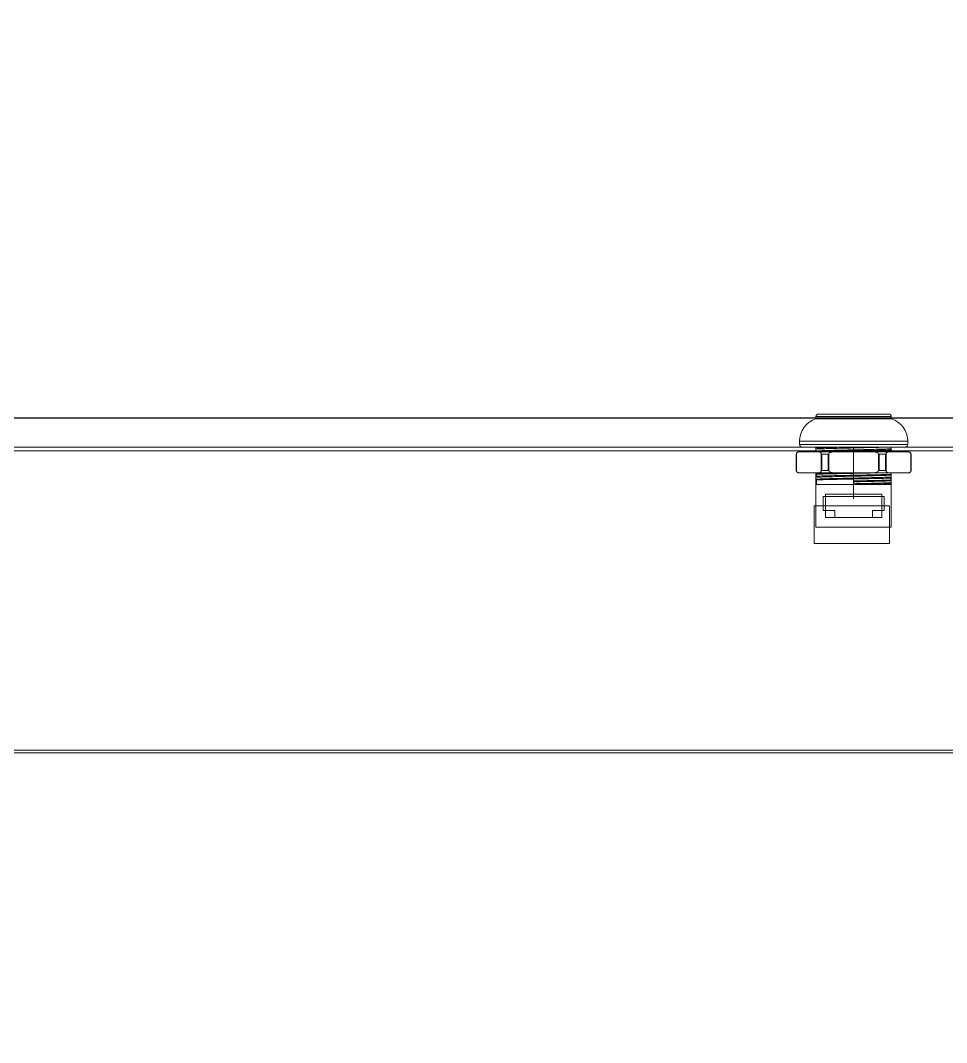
# Model space of a CAD drawing. Header units: millimetres. Extents: x 12325263 to 13848842, y -1463133 to 573208.
# Drawn here: x 12568290.5 to 12568487.3, y -834269.5 to -834052.2 of the extents above; entities that cross this region are included whole.
import ezdxf
from ezdxf.xclip import XClip

# ---------------------------------------------------------------- set-up
doc = ezdxf.new("R2010")
doc.units = ezdxf.units.MM
doc.header["$LTSCALE"] = 1000
doc.header["$XCLIPFRAME"] = 0
doc.linetypes.add('ACAD_ISO02W100', pattern=[15, 12, -3])
doc.linetypes.add('DASH_2_16777605', pattern=[3.517169999999998, 1.758584999999999, -1.758584999999999])
for name, color, linetype in [('A-WALL', 5, 'Continuous'), ('fur202301', 252, 'Continuous'), ('WALL', 5, 'Continuous'), ('WALL-SHATCH', 8, 'Continuous'), ('建筑-楼板开洞', 251, 'Continuous')]:
    doc.layers.add(name, color=color, linetype=linetype)

# ---------------------------------------------------------------- blocks, each defined once
blk = doc.blocks.new('adgshg13-A$C7F010FC0')
at = {"layer": 'WALL-SHATCH'}
h = blk.add_hatch(color=256, dxfattribs=at)
h.dxf.hatch_style = 1
h.paths.add_polyline_path([(-60384.17120504379, -16880.89509773254), (-763.1647881269455, 197.4793643951416), (12587.61850607395, -13153.30393266678), (12587.61850607395, -157996.0197629929), (-162964.8506313562, -188820.4315237999), (-171262.3814957142, -180522.900662899), (-171262.3814957142, -31310.89849328995), (-150707.1909123659, -10755.70791006088), (-131860.0775495768, -7980.895098209381), (-99162.38149428368, -7980.895098209381), (-99162.38149428368, -4980.895097732544), (-76620.42811572552, -4980.895097732544), (-70107.65229141712, -16880.89509773254)], flags=16)
h.paths.add_polyline_path([(-60091.22944009304, -16380.89510011673), (-646.8769880533218, 646.876989364624), (12987.61850607395, -12987.61850786209), (12987.61850607395, -158331.9049158096), (-163100.5840539932, -189250.3835258484), (-171662.3814958334, -180688.5860877037), (-171662.3814958334, -31145.21306848526), (-150777.8961598873, -10260.7277340889), (-131896.6870943308, -7480.895098209381), (-99562.38149428368, -7480.895098209381), (-99562.38149428368, -4580.895097732544), (-76365.55243730545, -4580.895097732544), (-69907.50581622124, -16380.89510774612)])
blk = doc.blocks.new('A$C4C7A72D3')
at = {"layer": 'WALL', "color": 1}
blk.add_blockref('adgshg13-A$C7F010FC0', (210433.0120974779, 205503.5692701337), dxfattribs=at)
blk = doc.blocks.new('asdgagB款锁')
at = {"color": 7, "linetype": 'Continuous', "lineweight": 0}
for p, q in [((5135.924169721272, -2687.640099660161), (5135.924169721272, -2678.640099660074)), ((5135.924169721272, -2678.640099660074), (5151.924169720825, -2678.640099660074)), ((5151.924169720825, -2687.640099660161), (5151.924169720825, -2678.640099660074)), ((5137.443429022729, -2682.140099660321), (5137.443429022729, -2685.140099659782)), ((5137.443429022729, -2682.140099660321), (5139.924169720999, -2682.140099660321)), ((5139.924169720999, -2680.640099659928), (5139.924169720999, -2682.140099660321)), ((5139.924169720999, -2680.640099659928), (5147.924169721093, -2680.640099659928)), ((5147.924169721093, -2680.640099659928), (5147.924169721093, -2682.140099660321)), ((5150.404910419374, -2682.140099660321), (5147.924169721093, -2682.140099660321)), ((5150.404910419374, -2682.140099660321), (5150.404910419374, -2685.140099659782)), ((5137.443429022729, -2685.140099659782), (5150.404910419374, -2685.140099659782)), ((5135.924169721272, -2690.14009966016), (5135.924169721272, -2687.640099660161)), ((5135.924169721272, -2687.640099660161), (5151.924169720825, -2687.640099660161)), ((5136.007503054099, -2687.82824196105), (5136.007503054099, -2687.640099660161)), ((5136.007503054099, -2689.028241960712), (5136.007503054099, -2688.628241960616)), ((5143.924169720733, -2688.440099659727), (5143.924169720733, -2687.640099660161)), ((5151.840836387369, -2687.640099660161), (5151.840836387369, -2688.651957358949)), ((5151.924169720825, -2687.640099660161), (5151.924169720825, -2690.14009966016)), ((5131.722463799074, -2694.140099659884), (5131.722463799074, -2690.640099660277)), ((5131.722463799074, -2690.640099660277), (5131.757707031859, -2690.640099660277)), ((5131.762656177406, -2694.205182951746), (5131.762656177406, -2690.57501636843)), ((5132.155856640057, -2690.144556033005), (5132.306647062375, -2690.144556033005)), ((5133.461292898875, -2690.142473853399), (5132.306647062375, -2690.144556033005)), ((5136.007503054099, -2690.14009966016), (5136.007503054099, -2689.828241960904)), ((5139.741683287019, -2690.14009966016), (5136.489133496088, -2690.14009966016)), ((5136.489133496088, -2690.144556033005), (5139.741683287019, -2690.144556033005)), ((5137.033124381055, -2694.205182951746), (5137.033124381055, -2690.57501636843)), ((5137.038373870811, -2690.640099660277), (5138.643502882413, -2690.640099660277)), ((5137.142932002433, -2694.140099659884), (5137.142932002433, -2690.640099660277)), ((5138.503701517366, -2694.140099659884), (5138.503701517366, -2690.640099660277)), ((5138.653701517721, -2694.205182951746), (5138.653701517721, -2690.57501636843)), ((5151.359205946008, -2690.14009966016), (5148.10665615508, -2690.14009966016)), ((5148.10665615508, -2690.144556033005), (5151.359205946008, -2690.144556033005)), ((5149.194637924376, -2694.205182951746), (5149.194637924376, -2690.57501636843)), ((5149.204836559679, -2690.640099660277), (5150.809965571284, -2690.640099660277)), ((5149.344637924094, -2694.140099659884), (5149.344637924094, -2690.640099660277)), ((5150.705407439659, -2694.140099659884), (5150.705407439659, -2690.640099660277)), ((5150.815215061039, -2694.205182951746), (5150.815215061039, -2690.57501636843)), ((5151.840836387369, -2689.451957359155), (5151.840836387369, -2689.851957359251)), ((5155.541692379721, -2690.144556033005), (5154.38704654322, -2690.142473853399)), ((5155.541692379721, -2690.144556033005), (5155.692482802042, -2690.144556033005)), ((5156.08568326405, -2694.205182951746), (5156.08568326405, -2690.57501636843)), ((5156.090632410236, -2690.640099660277), (5156.125875643026, -2690.640099660277)), ((5156.125875643026, -2694.140099659884), (5156.125875643026, -2690.640099660277)), ((5131.722463799074, -2694.140099659884), (5131.757707031859, -2694.140099659884)), ((5132.155856640057, -2694.635643287157), (5132.306647062375, -2694.635643287157)), ((5133.461292898875, -2694.637725466762), (5132.306647062375, -2694.635643287157)), ((5132.924169721156, -2695.640099660263), (5154.924169720938, -2695.640099660263)), ((5135.924169721272, -2694.640099660015), (5139.741683288918, -2694.639972813677)), ((5135.924169721272, -2695.640099660263), (5135.924169721272, -2694.640099660015)), ((5136.489133496088, -2694.635643287157), (5135.92420849056, -2694.636807230725)), ((5136.007503054099, -2695.02824196093), (5136.007503054099, -2694.640099660015)), ((5136.489133496088, -2694.635643287157), (5139.741683287019, -2694.635643287157)), ((5137.038373870811, -2694.140099659884), (5138.643502882413, -2694.140099659884)), ((5148.10665615508, -2694.635643287157), (5151.359205946008, -2694.635643287157)), ((5148.10665615508, -2694.639972866384), (5151.9241696986, -2694.639974874257)), ((5149.204836559679, -2694.140099659884), (5150.809965571284, -2694.140099659884)), ((5151.924222057522, -2694.636807427583), (5151.359205946008, -2694.635643287157)), ((5151.840836387369, -2694.639974958076), (5151.840836387369, -2694.651957359182)), ((5151.840836387369, -2695.451957359374), (5151.840836387369, -2695.640099660263)), ((5151.924169720825, -2694.639974874257), (5151.924169720825, -2695.640099660263)), ((5155.541692379721, -2694.635643287157), (5154.423567986561, -2694.6376828081)), ((5155.541692379721, -2694.635643287157), (5155.692482802042, -2694.635643287157)), ((5156.090632410236, -2694.140099659884), (5156.125875643026, -2694.140099659884)), ((5132.424169721032, -2696.870403681112), (5132.424169721032, -2696.140099659753)), ((5132.424169721032, -2696.140099659753), (5155.424169721069, -2696.140099659753)), ((5155.424169721069, -2696.870403681112), (5132.424169721032, -2696.870403681112)), ((5155.424169721069, -2696.870403681112), (5155.424169721069, -2696.140099659753)), ((5151.924169720825, -2701.640099688435), (5135.924169721272, -2701.640099688435)), ((5135.924169721272, -2702.140099659986), (5135.924169721272, -2701.640099688435)), ((5151.924169720825, -2702.140099659986), (5135.924169721272, -2702.140099659986)), ((5151.924169720825, -2702.140099659986), (5151.924169720825, -2701.640099688435)), ((5151.424081800506, -2702.640099660102), (5136.42425764159, -2702.640099660102))]:
    blk.add_line(p, q, dxfattribs=at)
at = {"lineweight": 0}
blk.add_line((5143.924169721046, -2684.640099659921), (5143.924169721046, -2695.640099660263), dxfattribs=at)
at = {"color": 2, "linetype": 'Continuous', "lineweight": 0}
blk.add_lwpolyline([(5149.924169721046, -2685.640099659921), (5137.924169721046, -2685.640099659921), (5137.924169721046, -2680.640099659921), (5149.924169721046, -2680.640099659921)], close=True, dxfattribs=at)
at = {"color": 7, "linetype": 'Continuous', "lineweight": 0}
for centre, radius, start, end in [((5132.222463798561, -2690.640099660277), 0.500000000125, 97.65537516985455, 179.4195818378321), ((5132.192169377312, -2690.640407773086), 0.4344624546700001, 171.3434556025072, 179.9593668391599), ((5134.392433810278, -3537.603171226046), 847.461208914045, 89.85824464390447, 90.06295327093952), ((5143.924169720733, -6137.511365486122), 3447.36934663436, 89.9304864506432, 90.06951354935678), ((5153.455905628012, -3537.603176826119), 847.4612145141098, 89.9370467292689, 90.14175535484482), ((5155.625875642902, -2690.640099660277), 0.500000000125, 0.5804181621679189, 82.34462483014543), ((5155.658790186543, -2690.640208530387), 0.43184223766, 0.0144446750581808, 8.682732883026771), ((5132.222463798561, -2694.140099659884), 0.500000000125, 180.5804181621679, 262.3446248301454), ((5132.189542022265, -2694.139991339677), 0.43183500374, 180.014371937439, 188.6828056208183), ((5132.924169721156, -2696.140099659753), 0.500000000125, 90, 180), ((5134.397168204539, -1865.977690590504), 828.66056335755, 269.9352910962967, 270.1055836586924), ((5143.924169720733, 752.7311661659752), 3447.36934663436, 269.9304864506432, 270.0695135493567), ((5153.451039951306, -1865.770231682969), 828.8680216694551, 269.8944581409564, 270.0672263414908), ((5154.924169720938, -2696.140099659753), 0.500000000125, 0, 90), ((5155.625875642902, -2694.140099659884), 0.500000000125, 277.6553751698545, 359.4195818378321), ((5155.656169566945, -2694.139791508993), 0.43446295251, 351.343460545923, 359.9593618957758), ((5137.42416972101, -2696.870403681112), 4.999999999979999, 180, 252.5423968763289), ((5150.424169721087, -2696.870403681112), 4.999999999979999, 287.4576031236711, 0), ((5136.424169720759, -2702.140099659986), 0.500000000125, 180, 270), ((5151.424169720702, -2702.140099659986), 0.500000000125, 270, 0)]:
    blk.add_arc(centre, radius, start, end, dxfattribs=at)
for points, knots in [([(5135.924169721272, -2687.849701547284), (5135.924169721272, -2687.846467515135), (5135.928713911447, -2687.841356290928), (5135.936714810476, -2687.837755566596), (5135.95077653623, -2687.83338304487), (5135.97468118743, -2687.830003947618), (5135.995519516343, -2687.828677791391), (5136.007503054099, -2687.82824196105)], [0, 0, 0, 0, 0.1084351342, 0.191793778, 0.3004388443, 0.5979335747, 1, 1, 1, 1]), ([(5143.924169720733, -2687.840099660216), (5143.069215027925, -2687.859309579888), (5141.438965206774, -2687.895951558285), (5139.474073748578, -2687.94405864776), (5138.07557909891, -2687.984342400685), (5137.216484223253, -2688.012849915426), (5136.514615078352, -2688.041115286253), (5136.101467288952, -2688.062477578426), (5135.924169721272, -2688.074266583937)], [0, 0, 0, 0, 0.3205392562, 0.6112130877, 0.7367085035, 0.8449469323999999, 0.9333976954999998, 1, 1, 1, 1]), ([(5143.924169720733, -2688.240099660312), (5143.069215027925, -2688.259309579984), (5141.438965206774, -2688.295951558395), (5139.474073748578, -2688.344058647841), (5138.07557909891, -2688.384342400796), (5137.216484223253, -2688.412849914881), (5136.514615078352, -2688.441115286348), (5136.101467288952, -2688.462477578522), (5135.924169721272, -2688.474266584033)], [0, 0, 0, 0, 0.3205392562, 0.6112130877, 0.7367085035, 0.8449469323999999, 0.9333976954999998, 1, 1, 1, 1]), ([(5136.007503054099, -2688.628241960616), (5135.995562458852, -2688.628676229493), (5135.974801098292, -2688.628999634997), (5135.951075585669, -2688.628137785056), (5135.936805831378, -2688.625803645702), (5135.929471600434, -2688.623972501913), (5135.924169721272, -2688.620547537345), (5135.924169721272, -2688.617990283763)], [0, 0, 0, 0, 0.4160296345, 0.7211874645, 0.8302904493999999, 0.9109600295, 1, 1, 1, 1]), ([(5151.924169720825, -2688.805932736172), (5151.746872153145, -2688.817721741669), (5151.333724360569, -2688.839083938585), (5150.631855235989, -2688.867349902519), (5149.772760258731, -2688.895854472753), (5148.578527146184, -2688.930270830142), (5147.046190802052, -2688.968894863241), (5145.199058360938, -2689.011594280021), (5143.284848894979, -2689.054353219765), (5141.404278501316, -2689.097090548561), (5139.656281855074, -2689.139612964153), (5138.132842951873, -2689.181881367682), (5137.041535946657, -2689.21865118493), (5136.339786313832, -2689.249857087709), (5136.051496703088, -2689.265800260679), (5135.924169721272, -2689.274266584225)], [0, 0, 0, 0, 0.0333011481, 0.0775265242, 0.131645732, 0.1943934322, 0.3014334334, 0.4189152158, 0.540661572, 0.6602695908000001, 0.7714486372, 0.8683541838, 0.9458911037000001, 0.9760846426999998, 1, 1, 1, 1]), ([(5135.924169721272, -2689.049701547587), (5135.924169721272, -2689.046467515438), (5135.928713911447, -2689.041356291216), (5135.936714810476, -2689.037755566899), (5135.95077653623, -2689.033383044533), (5135.97468118743, -2689.030003947921), (5135.995519516343, -2689.028677791694), (5136.007503054099, -2689.028241960712)], [0, 0, 0, 0, 0.1084351342, 0.191793778, 0.3004388443, 0.5979335747, 1, 1, 1, 1]), ([(5136.007503054099, -2687.82824196105), (5136.513787602228, -2687.809828841916), (5137.655180093382, -2687.776237411121), (5139.522096783087, -2687.73114358081), (5141.654650547561, -2687.685723766905), (5143.152134290588, -2687.65562049208), (5143.924169720733, -2687.640099660161)], [0, 0, 0, 0, 0.1919264185, 0.4325821067000001, 0.7074648687, 1, 1, 1, 1]), ([(5143.924169720733, -2688.440099659727), (5143.152134290588, -2688.455620492287), (5141.654650547561, -2688.485723767112), (5139.522096783087, -2688.531143581017), (5137.655180093382, -2688.576237410702), (5136.513787602228, -2688.609828842122), (5136.007503054099, -2688.628241960616)], [0, 0, 0, 0, 0.2925351313, 0.5674178933000001, 0.8080735815000001, 1, 1, 1, 1]), ([(5136.007503054099, -2689.028241960712), (5136.513794928227, -2689.00982857551), (5137.655196530992, -2688.976231863433), (5139.905149926047, -2688.921921620264), (5142.809736765453, -2688.862152404649), (5146.136098733488, -2688.79607638618), (5148.797622240761, -2688.739073452178), (5150.664478265739, -2688.69047822933), (5151.474504454933, -2688.66528052572), (5151.840836387369, -2688.651957358949)], [0, 0, 0, 0, 0.09596459140000001, 0.216292797, 0.4263077324000001, 0.6462630421, 0.846493362, 0.930563977, 1, 1, 1, 1]), ([(5151.840836387369, -2688.651957358949), (5151.85277698769, -2688.651523090071), (5151.873538385077, -2688.651199700444), (5151.897263947868, -2688.652061558651), (5151.911533725649, -2688.654395673222), (5151.918867953425, -2688.656226803042), (5151.924169720825, -2688.659651805707), (5151.924169720825, -2688.662209036442)], [0, 0, 0, 0, 0.4160296562, 0.7211885357, 0.8302918053, 0.9109608544, 1, 1, 1, 1]), ([(5132.306647062375, -2690.144556033005), (5132.255251672408, -2690.149466394667), (5132.150492393096, -2690.168236513333), (5131.994654245922, -2690.231957110418), (5131.873958460522, -2690.330311911808), (5131.794645280309, -2690.450828227158), (5131.769416161351, -2690.53051785697), (5131.762656177406, -2690.57501636843)], [0, 0, 0, 0, 0.2074710155, 0.4249073279, 0.6705817055, 0.8191327217000001, 1, 1, 1, 1]), ([(5151.924169720825, -2689.205932736268), (5151.746872153145, -2689.217721741765), (5151.333724360569, -2689.239083938055), (5150.631855235989, -2689.267349902601), (5149.772760258731, -2689.295854472222), (5148.578527146184, -2689.330270830238), (5147.046190802052, -2689.368894863352), (5145.199058360938, -2689.411594280102), (5143.284848894979, -2689.45435321986), (5141.404278501316, -2689.497090548657), (5139.656281855074, -2689.539612964249), (5138.132842951873, -2689.581881367778), (5137.041535946657, -2689.618651185012), (5136.339786313832, -2689.64985708782), (5136.051496703088, -2689.665800260775), (5135.924169721272, -2689.674266584336)], [0, 0, 0, 0, 0.0333011481, 0.0775265242, 0.131645732, 0.1943934322, 0.3014334334, 0.4189152158, 0.540661572, 0.6602695908000001, 0.7714486372, 0.8683541838, 0.9458911037000001, 0.9760846426999998, 1, 1, 1, 1]), ([(5136.007503054099, -2689.828241960904), (5135.995562458852, -2689.828676229796), (5135.974801098292, -2689.82899963466), (5135.951075585669, -2689.828137784718), (5135.936805831378, -2689.825803646005), (5135.929471600434, -2689.823972501576), (5135.924169721272, -2689.820547537007), (5135.924169721272, -2689.817990283426)], [0, 0, 0, 0, 0.4160296345, 0.7211874645, 0.8302904493999999, 0.9109600295, 1, 1, 1, 1]), ([(5151.840836387369, -2689.451957359155), (5151.33453975391, -2689.4703709177), (5150.193131616995, -2689.503967760598), (5147.943151882142, -2689.558278570172), (5145.038552683091, -2689.618047891841), (5141.712191392603, -2689.684123933798), (5139.050690942183, -2689.741126503317), (5137.183852034894, -2689.789721363575), (5136.37383170231, -2689.814918913516), (5136.007503054099, -2689.828241960904)], [0, 0, 0, 0, 0.0959654935, 0.2162940349, 0.4263127228, 0.6462662853, 0.8464944716999999, 0.9305645996, 1, 1, 1, 1]), ([(5137.033124381055, -2690.57501636843), (5137.026370118467, -2690.530555514999), (5137.001131292262, -2690.450901983046), (5136.92188734991, -2690.330365721706), (5136.801170896525, -2690.231980311424), (5136.645313782534, -2690.168245483337), (5136.540537464277, -2690.149467214449), (5136.489133496088, -2690.144556033005)], [0, 0, 0, 0, 0.1807156858, 0.3293146446, 0.5750187372, 0.7924926689000001, 1, 1, 1, 1]), ([(5137.038373870811, -2690.640099660277), (5137.038373870811, -2690.634595760961), (5137.037895439586, -2690.612817625692), (5137.035568549392, -2690.591105437709), (5137.033124381055, -2690.57501636843)], [0, 0, 0, 0, 0.2527325702, 1, 1, 1, 1]), ([(5139.741683287019, -2690.144556033005), (5139.639849906734, -2690.149420659409), (5139.487191094701, -2690.162884100866), (5139.286137313426, -2690.197570633611), (5139.137363002133, -2690.233859707574), (5139.016485870889, -2690.274745863428), (5138.922945978597, -2690.316262903203), (5138.790998477064, -2690.386808544443), (5138.682789886008, -2690.479277296503), (5138.653701517721, -2690.57501636843)], [0, 0, 0, 0, 0.2511156439, 0.3767057894, 0.5022953255, 0.6278782529, 0.6906967912, 0.7535372472000001, 1, 1, 1, 1]), ([(5139.174021990924, -2690.14010308216), (5140.295306227898, -2690.114073380612), (5142.602926214507, -2690.066230049824), (5145.995095005467, -2689.998955437115), (5148.721129314623, -2689.940902665231), (5150.635766476582, -2689.891327187159), (5151.465925109632, -2689.865592549149), (5151.840836387369, -2689.851957359251)], [0, 0, 0, 0, 0.2655655553, 0.5465070077, 0.8033456328999999, 0.91117104, 1, 1, 1, 1]), ([(5149.194637924376, -2690.57501636843), (5149.165559791652, -2690.479310986428), (5149.036610272437, -2690.368956467488), (5148.856607574272, -2690.283352299101), (5148.710934494401, -2690.233777927208), (5148.562309234756, -2690.19761503408), (5148.361168590557, -2690.162873753538), (5148.20850611775, -2690.149421451266), (5148.10665615508, -2690.144556033005)], [0, 0, 0, 0, 0.2463977353, 0.3719746688, 0.4975815596000001, 0.6231996257, 0.7488213340000001, 1, 1, 1, 1]), ([(5151.924169720825, -2690.005932735834), (5151.716012127869, -2690.019773710186), (5151.223793444417, -2690.04423962391), (5150.380605111747, -2690.076461134902), (5149.338805423694, -2690.108967838374), (5148.580951999094, -2690.129545645194), (5148.173984059541, -2690.140104307722)], [0, 0, 0, 0, 0.1667719257, 0.3939365193, 0.6745539173999999, 1, 1, 1, 1]), ([(5150.815215061039, -2690.57501636843), (5150.814409104438, -2690.580321686111), (5150.811434826661, -2690.601891908404), (5150.809965571284, -2690.623690046794), (5150.809965571284, -2690.640099660277)], [0, 0, 0, 0, 0.2464289105, 1, 1, 1, 1]), ([(5151.359205946008, -2690.144556033005), (5151.307810555402, -2690.149466394667), (5151.203051276728, -2690.168236513333), (5151.047213128919, -2690.231957110418), (5150.926517344153, -2690.330311911808), (5150.847204163304, -2690.450828227158), (5150.821975044347, -2690.53051785697), (5150.815215061039, -2690.57501636843)], [0, 0, 0, 0, 0.2074710155, 0.4249073279, 0.6705817055, 0.8191327217000001, 1, 1, 1, 1]), ([(5151.924169720825, -2689.430497772907), (5151.924169720825, -2689.433731782179), (5151.919625655108, -2689.438843028636), (5151.911624763063, -2689.442443748502), (5151.897563001115, -2689.446816228347), (5151.873658301021, -2689.450195345273), (5151.852819931469, -2689.451521528174), (5151.840836387369, -2689.451957359155)], [0, 0, 0, 0, 0.1084343362, 0.1917924053, 0.3004377271, 0.5979335618000001, 1, 1, 1, 1]), ([(5151.840836387369, -2689.851957359251), (5151.852792940794, -2689.851522509971), (5151.873554859519, -2689.851194009245), (5151.897279173898, -2689.852065610876), (5151.911531621893, -2689.854392787444), (5151.918870107344, -2689.856217216746), (5151.924169720825, -2689.859649938475), (5151.924169720825, -2689.86220903673)], [0, 0, 0, 0, 0.4165676338, 0.7211757931000001, 0.8302056505, 0.9108996431, 1, 1, 1, 1]), ([(5156.08568326405, -2690.57501636843), (5156.078929001459, -2690.530555514999), (5156.053690175258, -2690.450901983046), (5155.974446232904, -2690.330365721706), (5155.85372977952, -2690.231980311424), (5155.697872665534, -2690.168245483337), (5155.593096347908, -2690.149467214449), (5155.541692379721, -2690.144556033005)], [0, 0, 0, 0, 0.1807156858, 0.3293146446, 0.5750187372, 0.7924926689000001, 1, 1, 1, 1]), ([(5131.762656177406, -2694.205182951746), (5131.769410780999, -2694.249646048616), (5131.794649558303, -2694.329300627682), (5131.873896151145, -2694.449835737136), (5131.994610874791, -2694.548219660896), (5132.15046751126, -2694.611954006369), (5132.255243309455, -2694.630732126041), (5132.306647062375, -2694.635643287157)], [0, 0, 0, 0, 0.1807247734, 0.3293175022, 0.5750208616, 0.7924935711, 1, 1, 1, 1]), ([(5151.924169720825, -2694.805932735764), (5151.746872153145, -2694.817721741902), (5151.333724360569, -2694.839083938177), (5150.631855235989, -2694.867349902737), (5149.772760258731, -2694.895854472359), (5148.578527146184, -2694.930270830375), (5147.046190802052, -2694.968894862848), (5145.199058360938, -2695.011594280239), (5143.284848894979, -2695.054353219997), (5141.404278501316, -2695.097090548794), (5139.656281855074, -2695.139612964386), (5138.132842951873, -2695.181881367274), (5137.041535946657, -2695.218651185149), (5136.339786313832, -2695.249857087942), (5136.051496703088, -2695.265800260897), (5135.924169721272, -2695.274266583832)], [0, 0, 0, 0, 0.0333011481, 0.0775265242, 0.131645732, 0.1943934322, 0.3014334334, 0.4189152158, 0.540661572, 0.6602695908000001, 0.7714486372, 0.8683541838, 0.9458911037000001, 0.9760846426999998, 1, 1, 1, 1]), ([(5135.924169721272, -2695.049701547179), (5135.924169721272, -2695.046467515671), (5135.928713911447, -2695.041356290824), (5135.936714810476, -2695.037755566491), (5135.95077653623, -2695.033383044766), (5135.97468118743, -2695.030003947513), (5135.995519516343, -2695.028677791286), (5136.007503054099, -2695.02824196093)], [0, 0, 0, 0, 0.1084351342, 0.191793778, 0.3004388443, 0.5979335747, 1, 1, 1, 1]), ([(5136.007503054099, -2695.02824196093), (5136.513798254355, -2695.009828454453), (5137.65519927165, -2694.976231798895), (5139.905174427518, -2694.921921043921), (5142.809773980899, -2694.862151676529), (5146.136146658847, -2694.796075421213), (5148.797652847123, -2694.739072720246), (5150.664492832007, -2694.690477801576), (5151.474508898662, -2694.665280364034), (5151.840836387369, -2694.651957359182)], [0, 0, 0, 0, 0.0959652218, 0.2162926858, 0.4263118554, 0.6462660809000002, 0.8464952799999999, 0.9305648193, 1, 1, 1, 1]), ([(5136.489133496088, -2694.635643287157), (5136.540528702546, -2694.630732942651), (5136.645287678316, -2694.611962799218), (5136.801125804538, -2694.54824271647), (5136.921821238157, -2694.449888042074), (5137.001135155603, -2694.329371914051), (5137.026364320282, -2694.249681973104), (5137.033124381055, -2694.205182951746)], [0, 0, 0, 0, 0.2074702654, 0.4249062393, 0.6705807399000001, 0.8191306540000001, 1, 1, 1, 1]), ([(5151.924169720825, -2695.20593273586), (5151.761830124877, -2695.216727144683), (5151.386509616318, -2695.236517858198), (5150.751982926266, -2695.262796051148), (5149.979866492344, -2695.289285401262), (5148.722655806364, -2695.326747154499), (5146.943464652414, -2695.371626729468), (5144.662975443397, -2695.423702379691), (5142.323228809718, -2695.475806732562), (5140.111880579386, -2695.527777729703), (5138.431656232828, -2695.572753728777), (5137.283525072149, -2695.610580853406), (5136.788017175692, -2695.629985695852), (5136.562745763779, -2695.640109354167)], [0, 0, 0, 0, 0.0317604668, 0.0733634526, 0.1239726315, 0.1825735677, 0.3188935262, 0.4713995565, 0.6278665774000001, 0.7757510423000001, 0.9031986518, 0.9559801409, 1, 1, 1, 1]), ([(5137.033124381055, -2694.205182951746), (5137.033930337661, -2694.199877630877), (5137.036904610349, -2694.178307407945), (5137.038373870811, -2694.156509269555), (5137.038373870811, -2694.140099659884)], [0, 0, 0, 0, 0.246429059, 1, 1, 1, 1]), ([(5138.653701517721, -2694.205182951746), (5138.682779936197, -2694.300889275432), (5138.811731070848, -2694.41124448144), (5138.99173503901, -2694.496847868783), (5139.13740772773, -2694.546422200687), (5139.286032224098, -2694.582584588354), (5139.487171929767, -2694.617325745045), (5139.639833743444, -2694.630777888584), (5139.741683287019, -2694.635643287157)], [0, 0, 0, 0, 0.2464001931, 0.3719777587, 0.4975838, 0.623201236, 0.7488223340000002, 1, 1, 1, 1]), ([(5151.840836387369, -2695.451957359374), (5151.33455010568, -2695.470370540732), (5150.193148715641, -2695.503962209654), (5148.326224635171, -2695.549056146645), (5146.193672604883, -2695.594475883716), (5144.696197761379, -2695.624578976293), (5143.924169720733, -2695.640099660263)], [0, 0, 0, 0, 0.1919270758, 0.4325854790000001, 0.7074676688000001, 1, 1, 1, 1]), ([(5148.10665615508, -2694.635643287157), (5148.20848917214, -2694.63077867788), (5148.36114753586, -2694.61731509102), (5148.562200962177, -2694.582629156461), (5148.710975114083, -2694.546339903407), (5148.831852460594, -2694.505454406697), (5148.925392296369, -2694.463936954171), (5149.057340246852, -2694.393391260865), (5149.165549454488, -2694.300922356402), (5149.194637924376, -2694.205182951746)], [0, 0, 0, 0, 0.2511147524, 0.3767047811999999, 0.5022941918, 0.6278771351, 0.6906957293000002, 0.7535363851000002, 1, 1, 1, 1]), ([(5150.809965571284, -2694.140099659884), (5150.809965571284, -2694.145603542698), (5150.810443900908, -2694.16738168114), (5150.81277089016, -2694.18909386467), (5150.815215061039, -2694.205182951746)], [0, 0, 0, 0, 0.2527317846, 1, 1, 1, 1]), ([(5150.815215061039, -2694.205182951746), (5150.821969664623, -2694.249646048616), (5150.847208441935, -2694.329300627682), (5150.926455034141, -2694.449835737136), (5151.047169757786, -2694.548219660896), (5151.203026394256, -2694.611954006369), (5151.307802192452, -2694.630732126041), (5151.359205946008, -2694.635643287157)], [0, 0, 0, 0, 0.1807247734, 0.3293175022, 0.5750208616, 0.7924935711, 1, 1, 1, 1]), ([(5151.840836387369, -2694.651957359182), (5151.85277698769, -2694.651523090304), (5151.873538385077, -2694.651199700677), (5151.897263947868, -2694.652061558869), (5151.911533725649, -2694.654395672815), (5151.918867953425, -2694.656226802634), (5151.924169720825, -2694.65965180594), (5151.924169720825, -2694.66220903666)], [0, 0, 0, 0, 0.4160296562, 0.7211885357, 0.8302918053, 0.9109608544, 1, 1, 1, 1]), ([(5151.924169720825, -2695.430497772513), (5151.924169720825, -2695.433731782412), (5151.919625655108, -2695.438843028869), (5151.911624763063, -2695.442443748734), (5151.897563001115, -2695.446816228565), (5151.873658301021, -2695.450195345506), (5151.852819931469, -2695.451521528406), (5151.840836387369, -2695.451957359374)], [0, 0, 0, 0, 0.1084343362, 0.1917924053, 0.3004377271, 0.5979335618000001, 1, 1, 1, 1]), ([(5155.541692379721, -2694.635643287157), (5155.593087585542, -2694.630732942651), (5155.697846561315, -2694.611962799218), (5155.85368468817, -2694.54824271647), (5155.974380121152, -2694.449888042074), (5156.053694038599, -2694.329371914051), (5156.078923203274, -2694.249681973104), (5156.08568326405, -2694.205182951746)], [0, 0, 0, 0, 0.2074702654, 0.4249062393, 0.6705807399000001, 0.8191306540000001, 1, 1, 1, 1])]:
    blk.add_open_spline(points, degree=3, knots=knots, dxfattribs=at)
for points in [[(5138.653701517721, -2690.57501636843), (5138.647317815093, -2690.596027164606), (5138.643502882413, -2690.618140488429), (5138.643502882413, -2690.640099660277)], [(5149.204836559679, -2690.640099660277), (5149.204836559679, -2690.618140488429), (5149.201021627, -2690.596027164606), (5149.194637924376, -2690.57501636843)], [(5138.643502882413, -2694.140099659884), (5138.643502882413, -2694.162058831733), (5138.647317815093, -2694.184172155556), (5138.653701517721, -2694.205182951746)], [(5149.194637924376, -2694.205182951746), (5149.201021627, -2694.184172155556), (5149.204836559679, -2694.162058831733), (5149.204836559679, -2694.140099659884)]]:
    blk.add_open_spline(points, degree=3, dxfattribs=at)
blk = doc.blocks.new('asdgag2019061912090910327')
at = {"color": 2, "lineweight": 0}
for p, q in [((649.0146709191322, -838.700000000099), (649.0146709169785, -1420.346630945423)), ((649.6146709191089, -839.3000000000757), (649.6146709170134, -1419.746630945447)), ((713.2220059089886, -1375.89302316957), (713.2220059089886, -883.02192930624)), ((714.0219293061236, -1376.024701639282), (714.0219293061236, -883.02192930624))]:
    blk.add_line(p, q, dxfattribs=at)
at = {"color": 1, "linetype": 'ACAD_ISO02W100', "lineweight": 0}
blk.add_lwpolyline([(693.5219293062692, -1121.933442071866), (693.5219293062692, -1137.93344207076), (701.5219293056871, -1137.93344207076), (701.5219293056871, -1121.933442071866)], close=True, dxfattribs=at)
at = {"color": 1, "linetype": 'DASH_2_16777605', "lineweight": 0, "ltscale": 100}
blk.add_arc((680.6881776573719, -808.5269162045151), 668.2607654208618, 179.1554987675265, 268.4824524766053, dxfattribs=at)
at = {"color": 2, "xscale": -1, "rotation": 90}
blk.add_blockref('asdgagB款锁', (-1981.618170354137, 4014.400854247942), dxfattribs=at)
blk = doc.blocks.new('sdfgsdffhg')
at = {"layer": 'fur202301', "xscale": -1, "rotation": 270}
blk.add_blockref('asdgag2019061912090910327', (-11486.82936224155, 39199.88521642913), dxfattribs=at)

msp = doc.modelspace()

# ---------------------------------------------------------------- block references
ref = msp.add_blockref('A$C4C7A72D3', (12385714.85333347, -906209.5211575599), dxfattribs=dict(rotation=350.041249254255))
XClip(ref).set_block_clipping_path([(223442.85848776624, 85923.1187333744), (220542.79614323564, 85923.14223919064), (220542.85794921033, 89292.82327550603), (211526.91503559053, 89292.81013112981), (210631.4331447985, 94392.80805835268), (206113.36859029531, 94392.80254184548), (206001.43151877634, 95030.31273446558), (204376.28265885077, 94744.96136868373), (203364.45700568333, 100506.90300529171), (197947.39471226372, 99555.74826742522), (192482.34284747206, 130679.47653937805), (190118.78045936674, 130264.45040162886), (191623.4071957469, 121695.64270786336), (177046.6486519482, 119136.20117008407), (175707.6223907359, 126760.84837657143), (173902.98837133497, 128026.4039125028), (169528.38544615544, 127258.29032698018), (169070.09673948586, 129868.3614864857), (163308.25174581818, 128856.66933918069), (163766.52659606002, 126246.61717005563), (159679.17951310053, 125528.91809214232), (170669.68883746117, 62935.797914044), (167222.1989369914, 62330.4650948944), (167939.77594909444, 58243.68085931754), (171386.95287966542, 58848.291248798836), (172857.06567938626, 50477.00326481927), (165962.5026008021, 49266.42308983533), (168037.78130347654, 37447.17964484263), (140649.95849708281, 32638.23901064042), (115387.97992391884, 28202.578178789467), (95598.7254695911, 140907.4332163476), (226939.47610990703, 163968.86685004015), (240128.69528115913, 88852.8973128139)])

# ---------------------------------------------------------------- next in the draw order: hatches: boundary and pattern name
at = {"layer": '建筑-楼板开洞'}
h = msp.add_hatch(dxfattribs=at)
h.set_pattern_fill('DASH', color=256, scale=500)
h.set_pattern_definition([(0, (0, 0), (476.25, 476.25), [476.25, -476.25])])
h.paths.add_polyline_path([(12597696.74125517, -842386.7857500005), (12590696.81071091, -842386.9011187449), (12590697.06738452, -843986.785750187), (12595796.81070939, -843986.8518447033), (12595797.06738462, -849736.8518448313), (12588796.81071022, -849736.7857501156), (12588796.81071024, -851936.7857480027), (12564896.81072844, -851936.7857499813), (12564896.81072899, -816186.7857498433), (12568846.81071021, -816186.7857497305), (12568846.81071039, -816040), (12568846.8107105, -807536.7857503798), (12574696.82943846, -807536.8020940134), (12574696.77149323, -810386.7857505934), (12575896.81071086, -810386.7857493811), (12579055.23466226, -810386.7836961544), (12580496.91490283, -811828.2071036652), (12580696.91490281, -819086.8500614959), (12595696.91654344, -819086.7214370563), (12595696.89793204, -812786.7857500659), (12597696.65916437, -812786.7857500445)])

# ---------------------------------------------------------------- next in the draw order: block references
msp.add_blockref('sdfgsdffhg', (12581083.89862993, -874056.803858311, -9.610333750321248e-09))

# ---------------------------------------------------------------- next in the draw order: linework, layer by layer
at = {"layer": 'A-WALL'}
msp.add_line((12569596.81062933, -834136.7857491836), (12567096.81063033, -834136.7857491602), dxfattribs=at)

doc.saveas('drawing.dxf')
